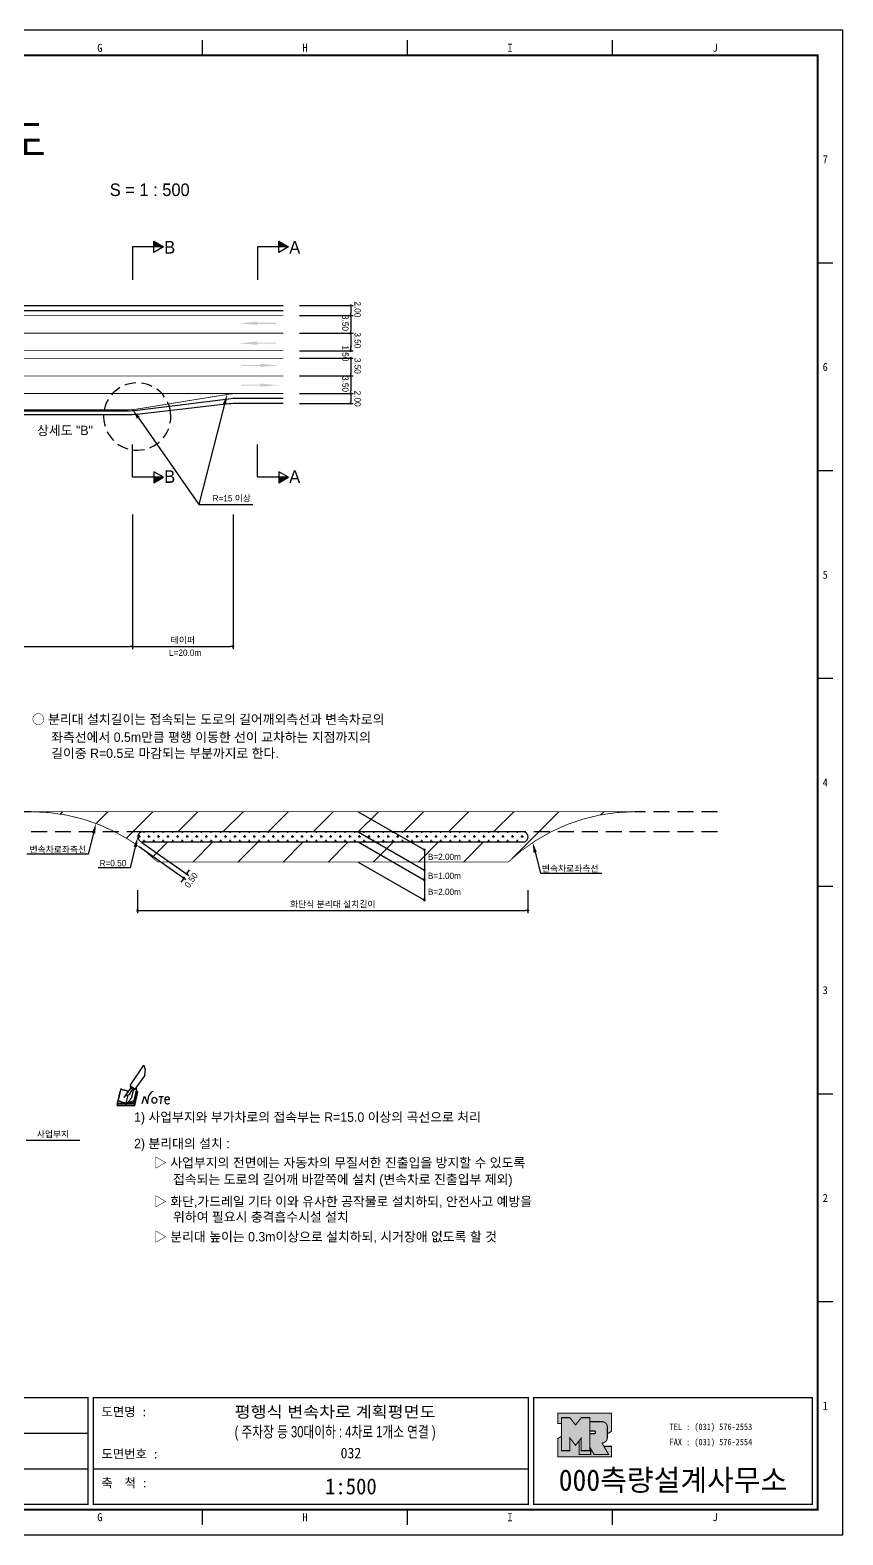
# Model space of a CAD drawing. Header units: millimetres. Extents: x 926 to 1350, y -25 to 274.
# Drawn here: x 1188 to 1349.8, y -24.9 to 274.5 of the extents above; entities that cross this region are included whole.
import ezdxf
from ezdxf.enums import TextEntityAlignment as Align

# ---------------------------------------------------------------- set-up
doc = ezdxf.new("R2010")
doc.units = ezdxf.units.MM
doc.linetypes.add('HIDDEN', pattern=[9.525, 6.35, -3.175])
for name, color, linetype in [('CC-GSTR-0004', 4, 'Continuous'), ('CM-LANE-0030', 30, 'Continuous'), ('CZ-DIMT-0002', 7, 'Continuous'), ('CZ-LIN1-0007', 7, 'Continuous'), ('CZ-LIN2-0003', 3, 'Continuous'), ('CZ-LINE-0001', 7, 'Continuous'), ('CZ-TEXT-BOX0', 7, 'Continuous'), ('TITLE', 7, 'Continuous')]:
    doc.layers.add(name, color=color, linetype=linetype)
doc.styles.add('돋움', font='')
doc.styles.add('돋음체', font='')
doc.styles.get('돋움').set_extended_font_data('Dotum')
doc.styles.get('돋음체').set_extended_font_data('DotumChe')

# ---------------------------------------------------------------- blocks, each defined once
blk = doc.blocks.new('note')
for p, q in [((0.85, 3.5), (3.53, 7.57)), ((3.53, 7.57), (3.8, 6.64)), ((3.8, 6.64), (3.69, 5.72)), ((1, 3.1), (0.75, 2.77)), ((0.85, 3.5), (1.8, 2.79)), ((1, 3.4), (0.85, 3.21)), ((0.85, 3.21), (1.52, 2.71)), ((1.8, 2.79), (3.74, 5.46)), ((3.69, 5.72), (3.74, 5.46)), ((-1.24, 2.36), (-1.77, 0)), ((-1.77, 0), (1.77, 0)), ((-1.77, 0), (-1.77, -0.3)), ((-1.53, 0.52), (-1.55, 0.54)), ((-1.01, 2.9), (-1.53, 0.52)), ((-1.48, 0.48), (-1.53, 0.52)), ((-1.43, 0.44), (-1.48, 0.48)), ((-1.38, 0.41), (-1.43, 0.44)), ((-1.33, 0.4), (-1.38, 0.41)), ((-1.27, 0.37), (-1.33, 0.4)), ((-1.22, 0.35), (-1.27, 0.37)), ((-1.13, 2.36), (-1.24, 2.36)), ((-1.17, 0.33), (-1.22, 0.35)), ((-1.12, 0.32), (-1.17, 0.33)), ((-1.02, 0.25), (-1.12, 0.32)), ((-0.97, 0.22), (-1.02, 0.25)), ((-1, 2.9), (-1.01, 2.9)), ((-0.98, 2.85), (-1, 2.9)), ((-0.95, 2.8), (-0.98, 2.85)), ((-0.93, 0.21), (-0.97, 0.22)), ((-0.9, 2.75), (-0.95, 2.8)), ((-0.88, 0.19), (-0.93, 0.21)), ((-0.85, 2.72), (-0.9, 2.75)), ((-0.8, 0.18), (-0.88, 0.19)), ((-0.79, 2.69), (-0.85, 2.72)), ((-0.75, 0.17), (-0.8, 0.18)), ((-0.74, 2.68), (-0.79, 2.69)), ((-0.7, 0.16), (-0.75, 0.17)), ((-0.69, 2.65), (-0.74, 2.68)), ((-0.64, 0.15), (-0.7, 0.16)), ((-0.64, 2.65), (-0.69, 2.65)), ((-0.59, 2.63), (-0.64, 2.65)), ((-0.58, 0.14), (-0.64, 0.15)), ((-0.54, 2.62), (-0.59, 2.63)), ((-0.53, 0.13), (-0.58, 0.14)), ((-0.48, 2.61), (-0.54, 2.62)), ((-0.48, 0.12), (-0.53, 0.13)), ((-0.43, 2.61), (-0.48, 2.61)), ((-0.43, 0.11), (-0.48, 0.12)), ((0.75, 2.77), (-0.46, 1.16)), ((0.37, 2.24), (-0.46, 1.16)), ((-0.46, 1.16), (-0.08, 1.47)), ((-0.38, 2.59), (-0.43, 2.61)), ((-0.38, 0.08), (-0.43, 0.11)), ((-0.33, 2.59), (-0.38, 2.59)), ((-0.29, 0.06), (-0.38, 0.08)), ((-0.27, 2.58), (-0.33, 2.59)), ((-0.23, 0.05), (-0.29, 0.06)), ((-0.22, 2.57), (-0.27, 2.58)), ((-0.16, 0.04), (-0.23, 0.05)), ((-0.17, 2.56), (-0.22, 2.57)), ((-0.12, 2.55), (-0.17, 2.56)), ((-0.11, 0.03), (-0.16, 0.04)), ((-0.07, 2.53), (-0.12, 2.55)), ((-0.04, 0.02), (-0.11, 0.03)), ((-0.08, 1.47), (0.72, 1.75)), ((-0.01, 2.51), (-0.07, 2.53)), ((-0.05, -0.3), (-0.05, 0)), ((0, 0), (-0.04, 0.02)), ((0.04, 2.5), (-0.01, 2.51)), ((0.37, 1.63), (0, 0)), ((0, 0), (1.6, 0.53)), ((0, 0), (1.65, 0.18)), ((0, 0.01), (0.06, 0.04)), ((0, -0.3), (0, 0)), ((0.09, 2.48), (0.04, 2.5)), ((0.05, -0.3), (0.05, 0)), ((0.06, 0.04), (0.11, 0.07)), ((0.14, 2.48), (0.09, 2.48)), ((0.11, 0.07), (0.16, 0.09)), ((0.2, 2.47), (0.14, 2.48)), ((0.16, 0.09), (0.21, 0.12)), ((0.26, 2.43), (0.18, 2.46)), ((0.21, 0.12), (0.27, 0.14)), ((0.34, 2.4), (0.26, 2.43)), ((0.27, 0.14), (0.36, 0.19)), ((0.45, 2.37), (0.34, 2.4)), ((0.36, 0.19), (0.41, 0.22)), ((0.41, 0.22), (0.46, 0.27)), ((0.46, 0.27), (0.51, 0.3)), ((0.51, 0.3), (0.56, 0.34)), ((0.56, 0.34), (0.6, 0.4)), ((0.6, 0.4), (0.64, 0.45)), ((0.64, 0.45), (0.67, 0.51)), ((0.67, 0.51), (0.74, 0.58)), ((0.72, 1.75), (1.16, 2.53)), ((0.74, 0.58), (0.79, 0.63)), ((0.79, 0.63), (0.83, 0.68)), ((0.83, 0.68), (0.86, 0.73)), ((0.86, 0.73), (0.89, 0.79)), ((0.89, 0.84), (0.92, 0.89)), ((0.89, 0.79), (0.89, 0.84)), ((0.92, 0.89), (0.96, 0.95)), ((0.96, 0.95), (1.01, 0.97)), ((1.47, 2.74), (1.01, 0.97)), ((1.16, 2.53), (1.37, 2.82)), ((2.13, 2.84), (1.44, 2.63)), ((1.52, 2.71), (1.66, 2.9)), ((1.6, 0.53), (2.13, 2.84)), ((1.65, 0.18), (2.19, 2.48)), ((1.77, 0), (2.3, 2.36)), ((1.77, -0.3), (2.3, 2.07)), ((1.77, -0.38), (2.3, 1.99)), ((1.77, -0.44), (2.3, 1.93)), ((1.77, 0), (1.77, -0.3)), ((2.19, 2.48), (2.04, 2.47)), ((2.3, 2.36), (2.16, 2.36)), ((2.3, 2.36), (2.3, 2.07)), ((3.21, -0.08), (3.68, 1.4)), ((3.68, 1.4), (4.26, -0.14)), ((4.26, -0.14), (4.56, 1.44)), ((6.55, 1.34), (7.46, 1.34)), ((7.01, 1.34), (6.87, -0.11)), ((7.71, 0.77), (7.71, 0.55)), ((7.71, 0.77), (8.67, 0.77)), ((-1.77, -0.3), (1.77, -0.3)), ((-1.77, -0.43), (-1.77, -0.3)), ((-1.77, -0.37), (1.77, -0.37)), ((-1.77, -0.43), (1.77, -0.43))]:
    blk.add_line(p, q)
for centre, major_axis, start_param, end_param in [((0.4, 2.31), (0.0702, 0.0702), 3.283946, 6.425539), ((5.68, 1.23), (-0.806, 0.806), -0.591174, 0.597824), ((5.66, 0.58), (-0.378, 0.378), 3.926991, 10.210176), ((8.3, 0.49), (0.422, 0.422), 2.265602, 4.634911), ((8.19, 0.77), (-0.342, 0.342), 3.926991, 7.068583)]:
    blk.add_ellipse(centre, major_axis=major_axis, ratio=1, start_param=start_param, end_param=end_param)
blk = doc.blocks.new('_Dot')
at = {"color": 0, "linetype": 'ByBlock', "lineweight": -2}
blk.add_line((-0.5, 0), (-1, 0), dxfattribs=at)
at = {"color": 0, "linetype": 'ByBlock', "const_width": 0.5}
blk.add_lwpolyline([(-0.25, 0, 1), (0.25, 0, 1)], format="xyb", close=True, dxfattribs=at)

msp = doc.modelspace()

# ---------------------------------------------------------------- hatches: boundary and pattern name
at = {"layer": 'CM-LANE-0030'}
h = msp.add_hatch(dxfattribs=at)
h.set_pattern_fill('ANSI31', color=256, scale=2, style=0)
h.set_pattern_definition([(45, (-91.572, 575.065), (-4.490128, 4.490128), [])])
h.paths.add_polyline_path([(1283.22, 108.96, -0.191871), (1308.32, 118.96), (1188.32, 118.96, -0.191871), (1213.42, 108.96)])
h.paths.add_polyline_path([(1210.14, 112.96, 0.002096), (1209.88, 113.14, -0.732581), (1210.45, 114.96), (1286.18, 114.96, -0.732581), (1286.76, 113.14, 0.002096), (1286.5, 112.96)], flags=16)
at = {"layer": 'CZ-LIN1-0007'}
for points in [[(1233.24, 216.45), (1233.24, 216.24), (1237.07, 216.24), (1237.07, 216.02), (1233.24, 216.02), (1233.24, 215.81), (1229.59, 216.13)], [(1233.24, 212.49), (1233.24, 212.28), (1237.07, 212.28), (1237.07, 212.06), (1233.24, 212.06), (1233.24, 211.85), (1229.59, 212.17)], [(1233.85, 208.07), (1233.85, 207.86), (1230.02, 207.86), (1230.02, 207.65), (1233.85, 207.64), (1233.85, 207.43), (1237.5, 207.75)], [(1233.85, 204.14), (1233.85, 203.92), (1230.02, 203.92), (1230.02, 203.71), (1233.85, 203.71), (1233.85, 203.5), (1237.5, 203.82)]]:
    msp.add_hatch(color=256, dxfattribs=at).paths.add_polyline_path(points)
at = {"layer": 'CZ-LIN2-0003'}
h = msp.add_hatch(dxfattribs=at)
h.set_pattern_fill('CROSS', color=256, scale=0.15, style=0)
h.set_pattern_definition([(0, (-91.5717, 575.0653), (0.9525, 0.9525), [0.47625, -1.42875]), (90, (-91.3336, 574.82715), (-0.9525, 0.9525), [0.47625, -1.42875])])
h.paths.add_polyline_path([(1210.45, 114.96, 0.732581), (1209.88, 113.14, -0.002096), (1210.14, 112.96), (1286.5, 112.96, -0.002096), (1286.76, 113.14, 0.732581), (1286.18, 114.96)])
at = {"layer": 'CZ-LINE-0001'}
for points in [[(1212.67, 232.44), (1212.67, 231.34), (1214.57, 231.34)], [(1237.54, 232.44), (1237.54, 231.34), (1239.45, 231.34)], [(1214.57, 185.51), (1212.67, 185.51), (1212.67, 184.41)], [(1239.45, 185.51), (1237.54, 185.51), (1237.54, 184.41)]]:
    msp.add_hatch(color=256, dxfattribs=at).paths.add_polyline_path(points)
at = {"layer": 'TITLE', "ltscale": 150}
h = msp.add_hatch(color=8, dxfattribs=at)
edge = h.paths.add_edge_path()
edge.add_line((1303.75, -0.68), (1293.08, -0.68))
edge.add_line((1293.08, -0.68), (1293.08, -2.76))
edge.add_line((1293.08, -2.76), (1293.79, -2.76))
edge.add_line((1293.79, -2.76), (1293.79, -1.59))
edge.add_line((1293.79, -1.59), (1295.48, -1.59))
edge.add_line((1295.48, -1.59), (1296.61, -3.04))
edge.add_line((1296.61, -3.04), (1297.74, -1.59))
edge.add_line((1297.74, -1.59), (1299.43, -1.59))
edge.add_line((1299.43, -1.59), (1299.43, -2.38))
edge.add_line((1299.43, -2.38), (1301.87, -2.38))
edge.add_arc((1301.87, -3.45), 1.07, 0, 90, ccw=False)
edge.add_line((1302.94, -3.45), (1302.94, -4.82))
edge.add_line((1302.94, -4.82), (1303.75, -4.31))
edge.add_line((1303.75, -4.31), (1303.75, -0.68))
h.paths.add_polyline_path([(1297.3, -6.2), (1296.61, -7.09), (1295.48, -5.63), (1295.48, -8.15), (1293.79, -8.15), (1293.79, -5.3), (1293.08, -5.74), (1293.08, -9.37), (1303.75, -9.37), (1303.75, -7.29), (1302.25, -7.29), (1303.21, -8.94), (1300.31, -8.94), (1299.61, -7.73), (1299.61, -8.94), (1297.3, -8.94)])
msp.add_hatch(color=5, dxfattribs=at).paths.add_polyline_path([(1299.43, -1.59), (1297.74, -1.59), (1296.61, -3.04), (1295.48, -1.59), (1293.79, -1.59), (1293.79, -8.15), (1295.48, -8.15), (1295.48, -5.63), (1296.61, -7.09), (1297.74, -5.63), (1297.74, -8.15), (1299.43, -8.15)])
h = msp.add_hatch(color=161, dxfattribs=at)
edge = h.paths.add_edge_path()
edge.add_arc((1301.87, -3.45), 1.07, 360, 450)
edge.add_line((1301.87, -2.38), (1299.43, -2.38))
edge.add_line((1299.43, -2.38), (1299.43, -4.24))
edge.add_line((1299.43, -4.24), (1300.43, -4.24))
edge.add_arc((1300.43, -4.35), 0.113, 0, 90, ccw=False)
edge.add_line((1300.54, -4.35), (1300.54, -4.66))
edge.add_arc((1300.43, -4.66), 0.113, 270, 360, ccw=False)
edge.add_line((1300.43, -4.77), (1299.43, -4.77))
edge.add_line((1299.43, -4.77), (1299.43, -8.15))
edge.add_line((1299.43, -8.15), (1297.74, -8.15))
edge.add_line((1297.74, -8.15), (1297.74, -5.63))
edge.add_line((1297.74, -5.63), (1297.3, -6.2))
edge.add_line((1297.3, -6.2), (1297.3, -8.94))
edge.add_line((1297.3, -8.94), (1299.61, -8.94))
edge.add_line((1299.61, -8.94), (1299.61, -7.73))
edge.add_line((1299.61, -7.73), (1300.31, -8.94))
edge.add_line((1300.31, -8.94), (1303.21, -8.94))
edge.add_line((1303.21, -8.94), (1301.87, -6.63))
edge.add_arc((1301.87, -5.56), 1.07, 270, 360)
edge.add_line((1302.94, -5.56), (1302.94, -3.45))

# ---------------------------------------------------------------- linework, layer by layer
at = {"color": 0, "linetype": 'ByBlock', "lineweight": -2}
for p, q in [((1251.84, 219.42), (1251.84, 219.17)), ((1251.84, 217.92), (1251.84, 218.17)), ((1251.84, 217.42), (1251.84, 217.17)), ((1251.84, 214.42), (1251.84, 214.67)), ((1251.84, 213.92), (1251.84, 213.67)), ((1251.84, 210.92), (1251.84, 211.17)), ((1251.84, 210.92), (1251.84, 211.17)), ((1251.84, 208.92), (1251.84, 208.67)), ((1251.84, 208.92), (1251.84, 208.67)), ((1251.84, 205.92), (1251.84, 206.17)), ((1251.84, 205.42), (1251.84, 205.17)), ((1251.84, 202.42), (1251.84, 202.67)), ((1251.84, 201.92), (1251.84, 201.67)), ((1251.84, 200.42), (1251.84, 200.67)), ((1266.52, 111.11), (1266.52, 110.86)), ((1218.48, 105.57), (1218.34, 105.36)), ((1219.34, 106.8), (1219.49, 107)), ((1266.52, 107.11), (1266.52, 106.86)), ((1266.52, 105.61), (1266.52, 105.86)), ((1266.52, 101.61), (1266.52, 101.86))]:
    msp.add_line(p, q, dxfattribs=at)
at = {"color": 0, "linetype": 'ByBlock', "const_width": 0.25}
for points in [[(1251.84, 219.55, 1), (1251.84, 219.8, 1)], [(1251.84, 217.55, 1), (1251.84, 217.8, 1)], [(1251.84, 217.8, 1), (1251.84, 217.55, 1)], [(1251.84, 214.05, 1), (1251.84, 214.3, 1)], [(1251.84, 214.3, 1), (1251.84, 214.05, 1)], [(1251.84, 210.8, 1), (1251.84, 210.55, 1)], [(1251.84, 210.8, 1), (1251.84, 210.55, 1)], [(1251.84, 209.05, 1), (1251.84, 209.3, 1)], [(1251.84, 209.05, 1), (1251.84, 209.3, 1)], [(1251.84, 205.55, 1), (1251.84, 205.8, 1)], [(1251.84, 205.8, 1), (1251.84, 205.55, 1)], [(1251.84, 202.3, 1), (1251.84, 202.05, 1)], [(1251.84, 202.05, 1), (1251.84, 202.3, 1)], [(1251.84, 200.3, 1), (1251.84, 200.05, 1)], [(1266.52, 111.23, 1), (1266.52, 111.48, 1)], [(1218.55, 105.67, 1), (1218.7, 105.87, 1)], [(1219.27, 106.69, 1), (1219.13, 106.49, 1)], [(1266.52, 107.23, 1), (1266.52, 107.48, 1)], [(1266.52, 105.48, 1), (1266.52, 105.23, 1)], [(1266.52, 101.48, 1), (1266.52, 101.23, 1)]]:
    msp.add_lwpolyline(points, format="xyb", close=True, dxfattribs=at)
at = {"layer": 'CC-GSTR-0004'}
for p, q in [((1038.43, 219.67), (1238.43, 219.67)), ((1038.43, 218.67), (1238.43, 218.67))]:
    msp.add_line(p, q, dxfattribs=at)
for points in [[(1238.43, 201.17), (1229.36, 201.17, 0.031099), (1227.5, 201.06), (1227.5, 201.06), (1209.35, 198.79), (1209.35, 198.79, -0.031099), (1207.49, 198.67), (1148.43, 198.67, 0.414214), (1133.68, 183.92)], [(1238.43, 200.17), (1229.27, 200.17), (1229.27, 200.17, 0.028015), (1227.59, 200.08), (1227.59, 200.08), (1209.26, 198.02, -0.028015), (1207.59, 197.92), (1207.59, 197.92), (1148.43, 197.92, 0.414214), (1134.43, 183.92)]]:
    msp.add_lwpolyline(points, format="xyb", dxfattribs=at)
at = {"layer": 'CM-LANE-0030', "const_width": 0.15}
for points in [[(1038.43, 210.67), (1238.43, 210.67)], [(1038.43, 209.17), (1238.43, 209.17)]]:
    msp.add_lwpolyline(points, dxfattribs=at)
msp.add_lwpolyline([(1188.32, 118.96), (1308.32, 118.96, 0.191871), (1283.22, 108.96), (1213.42, 108.96, 0.191871)], format="xyb", close=True, dxfattribs=at)
at = {"layer": 'CZ-LIN1-0007', "const_width": 0.15}
for points in [[(1038.43, 217.67), (1238.43, 217.67)], [(1148.43, 202.17), (1189.03, 202.17)]]:
    msp.add_lwpolyline(points, dxfattribs=at)
at = {"layer": 'CZ-LIN1-0007', "linetype": 'HIDDEN', "const_width": 0.15}
for points in [[(1038.43, 214.17), (1238.43, 214.17)], [(1038.43, 205.67), (1238.43, 205.67)], [(1189.03, 202.17), (1229.64, 202.17)]]:
    msp.add_lwpolyline(points, dxfattribs=at)
at = {"layer": 'CZ-LIN1-0007', "const_width": 0.15}
msp.add_lwpolyline([(1238.43, 202.17), (1229.64, 202.17, 0.040295), (1227.23, 201.98), (1227.23, 201.98), (1209.62, 199.12), (1209.62, 199.12, -0.040295), (1207.22, 198.92), (1207.22, 198.92), (1148.43, 198.92, 0.414214), (1133.43, 183.92)], format="xyb", dxfattribs=at)
at = {"layer": 'CZ-LIN2-0003'}
msp.add_lwpolyline([(1286.5, 112.96, -0.002096), (1286.76, 113.14, 0.732581), (1286.18, 114.96), (1210.45, 114.96, 0.732581), (1209.88, 113.14, -0.002096), (1210.14, 112.96)], format="xyb", close=True, dxfattribs=at)
at = {"layer": 'CZ-LINE-0001'}
for p, q in [((1214.57, 231.34), (1208.43, 231.34)), ((1208.43, 231.34), (1208.43, 224.8)), ((1212.67, 230.24), (1212.67, 232.44)), ((1212.67, 232.44), (1214.57, 231.34)), ((1214.57, 231.34), (1212.67, 230.24)), ((1239.45, 231.34), (1233.3, 231.34)), ((1233.3, 231.34), (1233.3, 224.8)), ((1237.54, 230.24), (1237.54, 232.44)), ((1237.54, 232.44), (1239.45, 231.34)), ((1239.45, 231.34), (1237.54, 230.24)), ((1241.62, 219.67), (1252.34, 219.67)), ((1251.84, 219.17), (1251.84, 218.17)), ((1241.62, 217.67), (1252.34, 217.67)), ((1241.62, 217.67), (1252.34, 217.67)), ((1251.84, 217.17), (1251.84, 214.67)), ((1241.62, 214.17), (1252.34, 214.17)), ((1241.62, 214.17), (1252.34, 214.17)), ((1251.84, 213.67), (1251.84, 211.17)), ((1241.62, 210.67), (1252.34, 210.67)), ((1241.62, 210.67), (1252.34, 210.67)), ((1251.84, 211.17), (1251.84, 211.67)), ((1241.62, 209.17), (1252.34, 209.17)), ((1241.62, 209.17), (1252.34, 209.17)), ((1251.84, 208.67), (1251.84, 208.17)), ((1251.84, 208.67), (1251.84, 206.17)), ((1241.62, 205.67), (1252.34, 205.67)), ((1241.62, 205.67), (1252.34, 205.67)), ((1251.84, 205.17), (1251.84, 202.67)), ((1241.62, 202.17), (1252.34, 202.17)), ((1241.62, 202.17), (1252.34, 202.17)), ((1251.84, 201.67), (1251.84, 200.67)), ((1241.62, 200.17), (1252.34, 200.17)), ((1208.43, 185.51), (1208.43, 192.05)), ((1233.3, 185.51), (1233.3, 192.05)), ((1214.57, 185.51), (1212.67, 186.61)), ((1212.67, 186.61), (1212.67, 184.41)), ((1239.45, 185.51), (1237.54, 186.61)), ((1237.54, 186.61), (1237.54, 184.41)), ((1214.57, 185.51), (1208.43, 185.51)), ((1212.67, 184.41), (1214.57, 185.51)), ((1239.45, 185.51), (1233.3, 185.51)), ((1237.54, 184.41), (1239.45, 185.51)), ((1221.58, 180.06), (1232.36, 180.06)), ((1208.43, 178.1), (1208.43, 151.33)), ((1208.43, 178.1), (1208.43, 151.33)), ((1228.43, 178.1), (1228.43, 151.33)), ((1148.93, 151.83), (1207.93, 151.83)), ((1208.93, 151.83), (1227.93, 151.83)), ((1253.35, 118.96), (1266.52, 111.36)), ((1253.35, 114.96), (1266.52, 107.36)), ((1209.71, 112.03), (1219.03, 105.49)), ((1210.29, 112.85), (1219.61, 106.3)), ((1253.35, 112.96), (1266.52, 105.36)), ((1266.52, 111.36), (1266.52, 101.36)), ((1253.35, 108.96), (1266.52, 101.36)), ((1218.34, 105.36), (1218.05, 104.95)), ((1219.49, 107), (1219.77, 107.41)), ((1209.4, 103.33), (1209.4, 98.8)), ((1287.14, 103.33), (1287.14, 98.8)), ((1209.9, 99.3), (1286.64, 99.3)), ((1187.21, 53.65), (1197.93, 53.65))]:
    msp.add_line(p, q, dxfattribs=at)
at = {"layer": 'CZ-LINE-0001', "linetype": 'HIDDEN', "ltscale": 0.35}
msp.add_line((1215.99, 198.36), (1215.99, 198.36), dxfattribs=at)
at = {"layer": 'CZ-LINE-0001', "linetype": 'HIDDEN', "ltscale": 0.5}
for p, q in [((1188.32, 118.96), (1171.79, 118.96)), ((1324.84, 118.96), (1308.32, 118.96)), ((1210.45, 114.96), (1171.79, 114.96)), ((1324.84, 114.96), (1286.18, 114.96))]:
    msp.add_line(p, q, dxfattribs=at)
at = {"layer": 'CZ-LINE-0001'}
for points in [[(1226.73, 200.04), (1221.58, 180.06)], [(1209.57, 197.33), (1221.58, 180.06)], [(1200.66, 114.7), (1199.61, 110.52), (1187.38, 110.52)], [(1208.97, 111.97), (1207.91, 107.79), (1201.57, 107.79)]]:
    msp.add_lwpolyline(points, dxfattribs=at)
at = {"layer": 'CZ-LINE-0001', "extrusion": (0, 0, -1)}
msp.add_lwpolyline([(-1288.57, 110.89), (-1289.62, 106.71), (-1301.85, 106.71)], dxfattribs=at)
at = {"layer": 'CZ-LINE-0001', "linetype": 'HIDDEN', "ltscale": 0.35}
msp.add_arc((1209.34, 197.58), 6.7, 6.7667, 6.749, dxfattribs=at)
at = {"layer": 'CZ-LINE-0001'}
for points in [[(1226.41, 200.13), (1227.23, 201.98), (1227.06, 199.96)], [(1209.29, 197.14), (1208.42, 198.97), (1209.84, 197.52)], [(1200.33, 114.78), (1201.14, 116.64), (1200.98, 114.61)], [(1208.64, 112.06), (1209.45, 113.91), (1209.29, 111.89)]]:
    msp.add_solid(points, dxfattribs=at)
at = {"layer": 'CZ-LINE-0001', "extrusion": (0, 0, -1)}
msp.add_solid([(-1288.89, 110.97), (-1288.08, 112.83), (-1288.24, 110.81)], dxfattribs=at)
at = {"layer": 'TITLE', "color": 7, "linetype": 'Continuous'}
for p, q in [((1222.33, 269.42), (1222.33, 272.45)), ((1263.15, 269.42), (1263.15, 272.45)), ((1303.97, 269.42), (1303.97, 272.45)), ((1347.82, 228.1), (1344.8, 228.1)), ((1347.82, 186.77), (1344.8, 186.77)), ((1347.82, 145.44), (1344.8, 145.44)), ((1347.82, 104.11), (1344.8, 104.11)), ((1347.82, 62.78), (1344.8, 62.78)), ((1347.82, 21.45), (1344.8, 21.45)), ((1222.33, -22.9), (1222.33, -19.88)), ((1263.15, -22.9), (1263.15, -19.88)), ((1303.97, -22.9), (1303.97, -19.88))]:
    msp.add_line(p, q, dxfattribs=at)
at = {"layer": 'TITLE', "ltscale": 150}
for p, q in [((1112.96, -4.67), (1199.57, -4.67)), ((1112.96, -11.74), (1199.57, -11.74)), ((1200.63, -11.74), (1287.24, -11.74))]:
    msp.add_line(p, q, dxfattribs=at)
at = {"layer": 'TITLE'}
msp.add_line((1344.91, -19.88), (936.05, -19.88), dxfattribs=at)
msp.add_lwpolyline([(926.47, -24.91), (1349.83, -24.91), (1349.83, 274.46), (926.47, 274.46)], close=True, dxfattribs=at)
at = {"layer": 'TITLE', "linetype": 'Continuous', "const_width": 0.403}
msp.add_lwpolyline([(936.55, -19.88), (936.55, 269.42), (1344.8, 269.42), (1344.8, -19.88)], close=True, dxfattribs=at)
at = {"layer": 'TITLE', "ltscale": 150}
for points, const_width in [([(1199.57, -18.82), (1112.96, -18.82), (1112.96, 2.4), (1199.57, 2.4)], 0.265), ([(1200.63, 2.4), (1287.24, 2.4), (1287.24, -18.82), (1200.63, -18.82)], 0.265), ([(1343.74, 2.4), (1343.74, -18.82), (1288.3, -18.82), (1288.3, 2.4), (1343.74, 2.4)], 0.265), ([(1299.43, -1.59), (1297.74, -1.59), (1296.61, -3.04), (1295.48, -1.59), (1293.79, -1.59), (1293.79, -8.15), (1295.48, -8.15), (1295.48, -5.63), (1296.61, -7.09), (1297.74, -5.63), (1297.74, -8.15), (1299.43, -8.15)], 0.212), ([(1297.3, -6.2), (1296.61, -7.09), (1295.48, -5.63), (1295.48, -8.15), (1293.79, -8.15), (1293.79, -5.3), (1293.08, -5.74), (1293.08, -9.37), (1303.75, -9.37), (1303.75, -7.29), (1302.25, -7.29), (1303.21, -8.94), (1300.31, -8.94), (1299.61, -7.73), (1299.61, -8.94), (1297.3, -8.94)], 0.212)]:
    msp.add_lwpolyline(points, close=True, dxfattribs=dict(at, const_width=const_width))
at = {"layer": 'TITLE', "ltscale": 150, "const_width": 0.212}
for points in [[(1303.75, -0.68), (1293.08, -0.68), (1293.08, -2.76), (1293.79, -2.76), (1293.79, -1.59), (1295.48, -1.59), (1296.61, -3.04), (1297.74, -1.59), (1299.43, -1.59), (1299.43, -2.38), (1301.87, -2.38, -0.414214), (1302.94, -3.45), (1302.94, -4.82), (1303.75, -4.31)], [(1302.94, -3.45, 0.414214), (1301.87, -2.38), (1299.43, -2.38), (1299.43, -4.24), (1300.43, -4.24, -0.414214), (1300.54, -4.35), (1300.54, -4.66, -0.414214), (1300.43, -4.77), (1299.43, -4.77), (1299.43, -8.15), (1297.74, -8.15), (1297.74, -5.63), (1297.3, -6.2), (1297.3, -8.94), (1299.61, -8.94), (1299.61, -7.73), (1300.31, -8.94), (1303.21, -8.94), (1301.87, -6.63, 0.414214), (1302.94, -5.56)]]:
    msp.add_lwpolyline(points, format="xyb", close=True, dxfattribs=at)

# ---------------------------------------------------------------- block references
at = {"layer": 'CZ-LINE-0001', "xscale": 0.5, "yscale": 0.5, "zscale": 0.5}
for p in [(1208.43, 151.83), (1228.43, 151.83), (1287.14, 99.3)]:
    msp.add_blockref('_Dot', p, dxfattribs=at)
at = {"layer": 'CZ-LINE-0001', "xscale": 0.5, "yscale": 0.5, "zscale": 0.5, "rotation": 180}
for p in [(1208.43, 151.83), (1209.4, 99.3)]:
    msp.add_blockref('_Dot', p, dxfattribs=at)
at = {"layer": 'CZ-TEXT-BOX0'}
msp.add_blockref('note', (1207.11, 60.97), dxfattribs=at)

# ---------------------------------------------------------------- texts
at = {"layer": 'CZ-DIMT-0002', "style": '돋움'}
for s, height, p in [('B', 2.5, (1215.82, 231.26)), ('A', 2.5, (1240.7, 231.26)), ('상세도 "B"', 1.875, (1194.97, 194.82)), ('B', 2.5, (1215.82, 185.64)), ('A', 2.5, (1240.7, 185.64)), ('R=15 이상', 1.25, (1228.17, 181.32)), ('L=20.0m', 1.25, (1218.89, 150.6))]:
    msp.add_text(s, height=height, dxfattribs=at).set_placement(p, align=Align.MIDDLE_CENTER)
for s, p in [('2.00', (1252.6, 220.49)), ('3.50', (1250.16, 217.79)), ('3.50', (1252.6, 214.33)), ('1.50', (1250.16, 211.74)), ('3.50', (1252.6, 209.26)), ('3.50', (1250.16, 205.65)), ('2.00', (1252.6, 202.73))]:
    msp.add_text(s, height=1.25, rotation=270, dxfattribs=at).set_placement(p)
for s, p in [('○ 분리대 설치길이는 접속되는 도로의 길어깨외측선과 변속차로의', (1188.37, 137.36)), ('좌측선에서 0.5m만큼 평행 이동한 선이 교차하는 지점까지의', (1192.22, 133.8)), ('길이중 R=0.5로 마감되는 부분까지로 한다.', (1192.22, 130.6)), ('1) 사업부지와 부가차로의 접속부는 R=15.0 이상의 곡선으로 처리', (1208.72, 58.21)), ('2) 분리대의 설치 :', (1208.72, 52.95)), ('▷ 사업부지의 전면에는 자동차의 무질서한 진출입을 방지할 수 있도록', (1212.7, 49.15)), ('접속되는 도로의 길어깨 바깥쪽에 설치 (변속차로 진출입부 제외)', (1216.48, 45.82)), ('▷ 화단,가드레일 기타 이와 유사한 공작물로 설치하되, 안전사고 예방을', (1212.7, 41.42)), ('위하여 필요시 충격흡수시설 설치', (1216.48, 38.35)), ('▷ 분리대 높이는 0.3m이상으로 설치하되, 시거장애 없도록 할 것', (1212.7, 34.41))]:
    msp.add_text(s, height=1.875, dxfattribs=at).set_placement(p, align=Align.MIDDLE_LEFT)
for s, p in [('변속차로좌측선', (1187.91, 110.83)), ('R=0.50', (1201.85, 108.11)), ('B=2.00m', (1267.21, 109.37)), ('변속차로좌측선', (1289.9, 107.03)), ('B=1.00m', (1267.21, 105.59)), ('B=2.00m', (1267.21, 102.4)), ('사업부지', (1189.36, 54.18))]:
    msp.add_text(s, height=1.25, dxfattribs=at).set_placement(p)
at = {"layer": 'CZ-DIMT-0002', "insert": (1220.09, 105.35), "char_height": 1.25, "attachment_point": 5, "rotation": 54.9032, "style": '돋움'}
msp.add_mtext('\\A1;0.50', dxfattribs=at)
at = {"layer": 'CZ-LINE-0001', "char_height": 1.25, "attachment_point": 5, "style": '돋움'}
for s, insert in [('\\A1;테이퍼', (1218.43, 153.02)), ('\\A1;화단식 분리대 설치길이', (1248.27, 100.49))]:
    msp.add_mtext(s, dxfattribs=dict(at, insert=insert))
at = {"layer": 'TITLE', "color": 3, "linetype": 'Continuous', "style": '돋음체'}
for s, p in [('G', (1201.91, 270.94)), ('H', (1242.74, 270.94)), ('I', (1283.56, 270.94)), ('J', (1324.39, 270.94)), ('7', (1346.31, 248.77)), ('6', (1346.31, 207.44)), ('5', (1346.31, 166.11)), ('4', (1346.31, 124.78)), ('3', (1346.31, 83.45)), ('2', (1346.31, 42.12)), ('1', (1346.31, 0.79)), ('G', (1201.91, -21.39)), ('H', (1242.74, -21.39)), ('I', (1283.56, -21.39)), ('J', (1324.39, -21.39))]:
    msp.add_text(s, height=1.59, dxfattribs=at).set_placement(p, align=Align.MIDDLE)
at = {"layer": 'TITLE', "style": '돋움'}
msp.add_text('평행식 변속차로 계획평면도', height=6.5, dxfattribs=at).set_placement((1139.89, 252.55), align=Align.MIDDLE_CENTER)
msp.add_text('S = 1 : 500', height=2.5, dxfattribs=at).set_placement((1203.88, 242.7), align=Align.MIDDLE_LEFT)
at = {"layer": 'TITLE', "style": '돋음체'}
for s, p in [('도면명 :', (1202.22, -1.31)), ('도면번호 :', (1202.22, -9.7)), ('축  척 :', (1202.22, -15.46))]:
    msp.add_text(s, height=1.804, dxfattribs=at).set_placement(p)
at = {"layer": 'TITLE', "style": '돋움'}
for s, width, p, p2 in [('평행식 변속차로 계획평면도', 1.010039, (1228.75, -1.56), (1268.75, -1.56)), ('( 주차장 등 30대이하 : 4차로 1개소 연결 )', 0.670122, (1228.75, -5.51), (1268.75, -5.51))]:
    msp.add_text(s, height=2.25, dxfattribs=dict(at, width=width)).set_placement(p, p2, align=Align.FIT)
at = {"layer": 'TITLE', "color": 180, "style": '돋음체'}
for s, p in [('TEL : (031) 576-2553', (1315.32, -4.04)), ('FAX : (031) 576-2554', (1315.32, -7.06))]:
    msp.add_text(s, height=1.2733, dxfattribs=at).set_placement(p)
at = {"layer": 'TITLE', "linetype": 'Continuous', "style": '돋음체'}
for s, height, p in [('032', 2.122, (1251.89, -8.64)), ('1:500', 3.183, (1251.89, -15.28))]:
    msp.add_text(s, height=height, dxfattribs=at).set_placement(p, align=Align.MIDDLE)
at = {"layer": 'TITLE', "color": 180, "style": '돋음체'}
msp.add_text('000측량설계사무소', height=4.244, dxfattribs=at).set_placement((1316.02, -16.13), align=Align.CENTER)

doc.saveas('drawing.dxf')
